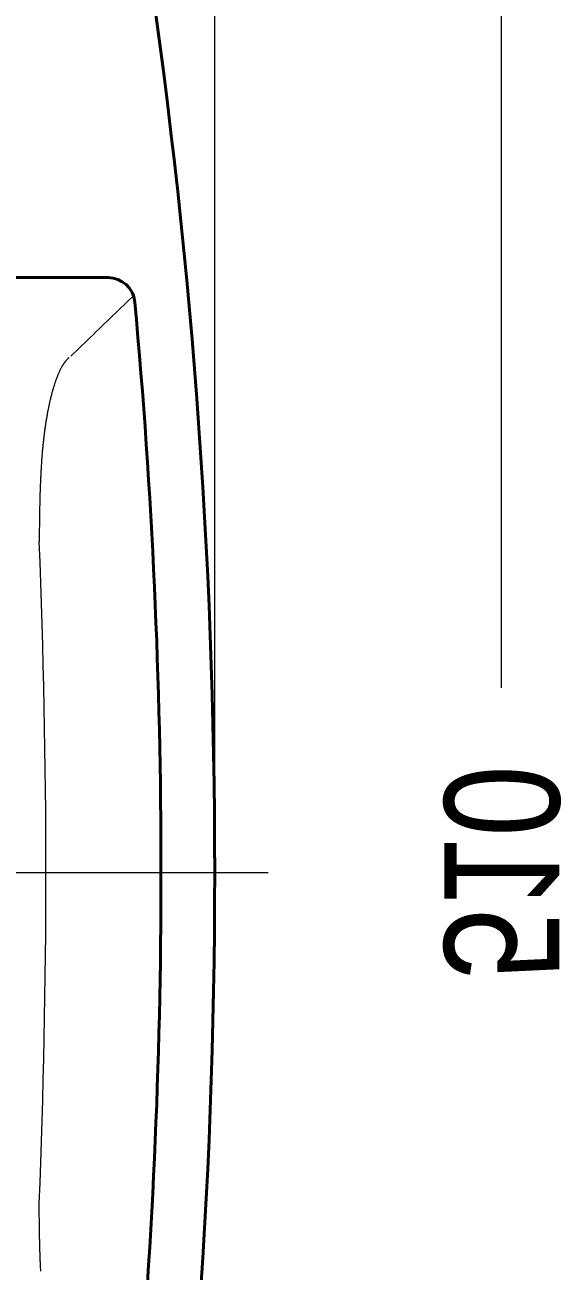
# Model space of a CAD drawing. Header units: millimetres. Extents: x 17 to 218440, y 21 to 53693.
# Drawn here: x 35768.1 to 35907.8, y 21009.9 to 21334.4 of the extents above; entities that cross this region are included whole.
import ezdxf

# ---------------------------------------------------------------- set-up
doc = ezdxf.new("R2010")
doc.units = ezdxf.units.MM
doc.header["$MEASUREMENT"] = 0
doc.linetypes.add('CENTER', pattern=[50.8, 31.75, -6.35, 6.35, -6.35])
for name, color, linetype, lineweight in [('BODY', 7, 'Continuous', 40), ('BODY2', 7, 'Continuous', 15), ('CENTER', 9, 'CENTER', 0), ('Dimensi', 252, 'Continuous', 9)]:
    doc.layers.add(name, color=color, linetype=linetype, lineweight=lineweight)
doc.styles.add('arial', font='arial.ttf', dxfattribs={"width": 0.8})

# ---------------------------------------------------------------- blocks, each defined once
blk = doc.blocks.new('A$Cbe85e2cb')
at = {"layer": 'BODY'}
for points in [[(0.00849, 0.25572, -0.075788), (0.50151, 0.25572)], [(0.10636, 0.25357, -0.045928), (0.40364, 0.25357)], [(0.40364, 0.25357, -0.387577), (0.41, 0.2466)]]:
    blk.add_lwpolyline(points, format="xyb", dxfattribs=at)
blk.add_lwpolyline([(0.41, 0.2466), (0.41, 0.11685)], dxfattribs=at)
at = {"layer": 'BODY2'}
for points in [[(0.38954, 0.23688), (0.39024, 0.23761), (0.39093, 0.23834), (0.39163, 0.23906), (0.39233, 0.23979), (0.39303, 0.24052), (0.39373, 0.24125), (0.39443, 0.24197), (0.39513, 0.2427), (0.39583, 0.24343), (0.39653, 0.24415), (0.39723, 0.24488), (0.39793, 0.2456), (0.39863, 0.24633), (0.39933, 0.24706), (0.40002, 0.24778), (0.40072, 0.24851), (0.40142, 0.24923), (0.40212, 0.24996), (0.40282, 0.25068), (0.40352, 0.25141), (0.40422, 0.25213), (0.40492, 0.25285), (0.40562, 0.25358)], [(0.15113, 0.22906), (0.15142, 0.22904), (0.15171, 0.22903), (0.152, 0.22901), (0.1523, 0.229), (0.15259, 0.22899), (0.15289, 0.22897), (0.15319, 0.22896), (0.15348, 0.22895), (0.15378, 0.22894), (0.15408, 0.22892), (0.15438, 0.22891), (0.15468, 0.2289), (0.15498, 0.22889), (0.15528, 0.22888), (0.15559, 0.22887), (0.15589, 0.22886), (0.1562, 0.22885), (0.1565, 0.22884), (0.15681, 0.22883), (0.15711, 0.22882), (0.15742, 0.22882), (0.15773, 0.22881), (0.15804, 0.2288), (0.15835, 0.22879), (0.15866, 0.22878), (0.15897, 0.22878), (0.15928, 0.22877), (0.15959, 0.22876), (0.1599, 0.22876), (0.16022, 0.22875), (0.16053, 0.22874), (0.16084, 0.22874), (0.16116, 0.22873), (0.16147, 0.22873), (0.16179, 0.22872), (0.1621, 0.22872), (0.16242, 0.22871), (0.16273, 0.22871), (0.16305, 0.2287), (0.16337, 0.2287), (0.16368, 0.22869), (0.164, 0.22869), (0.16432, 0.22868), (0.16463, 0.22868), (0.16495, 0.22868), (0.16527, 0.22867), (0.16558, 0.22867), (0.1659, 0.22867), (0.16622, 0.22867), (0.16653, 0.22866), (0.16685, 0.22866), (0.16717, 0.22866), (0.16748, 0.22866), (0.1678, 0.22866), (0.16811, 0.22866), (0.16843, 0.22865), (0.16875, 0.22865)], [(0.38922, 0.23649), (0.38913, 0.2364), (0.38904, 0.23631), (0.38896, 0.23623), (0.38889, 0.23615), (0.38882, 0.23608), (0.38874, 0.23601), (0.38867, 0.23594), (0.3886, 0.23587), (0.38852, 0.2358), (0.38845, 0.23574), (0.38838, 0.23567), (0.38831, 0.23561), (0.38824, 0.23555), (0.38817, 0.23549), (0.3881, 0.23543), (0.38803, 0.23537), (0.38795, 0.23531), (0.38787, 0.23526), (0.3878, 0.2352), (0.38772, 0.23514), (0.38763, 0.23508), (0.38755, 0.23502), (0.38746, 0.23496), (0.38737, 0.2349), (0.38728, 0.23485), (0.38719, 0.23479), (0.38709, 0.23473), (0.387, 0.23467), (0.38689, 0.23461), (0.38679, 0.23455), (0.38668, 0.23449), (0.38657, 0.23443), (0.38646, 0.23436), (0.38635, 0.2343), (0.38623, 0.23424), (0.38611, 0.23418), (0.38598, 0.23412), (0.38586, 0.23406), (0.38573, 0.23399), (0.3856, 0.23393), (0.38546, 0.23387), (0.38533, 0.23381), (0.38519, 0.23375), (0.38505, 0.23368), (0.3849, 0.23362), (0.38476, 0.23356), (0.38461, 0.2335), (0.38446, 0.23344), (0.3843, 0.23338), (0.38415, 0.23332), (0.38399, 0.23325), (0.38383, 0.23319), (0.38367, 0.23313), (0.3835, 0.23307), (0.38334, 0.23301), (0.38317, 0.23295), (0.383, 0.23289), (0.38283, 0.23283), (0.38265, 0.23277), (0.38248, 0.23272), (0.3823, 0.23266), (0.38212, 0.2326), (0.38194, 0.23254), (0.38175, 0.23248), (0.38157, 0.23243), (0.38138, 0.23237), (0.38119, 0.23231), (0.381, 0.23226), (0.38081, 0.2322), (0.38062, 0.23214), (0.38042, 0.23209), (0.38023, 0.23204), (0.38003, 0.23198), (0.37983, 0.23193), (0.37963, 0.23187), (0.37942, 0.23182), (0.37922, 0.23177), (0.37901, 0.23172), (0.37881, 0.23166), (0.3786, 0.23161), (0.37839, 0.23156), (0.37818, 0.23151), (0.37796, 0.23146), (0.37775, 0.23141), (0.37753, 0.23136), (0.37732, 0.23131), (0.3771, 0.23126), (0.37688, 0.23122), (0.37666, 0.23117), (0.37644, 0.23112), (0.37622, 0.23108), (0.37599, 0.23103), (0.37577, 0.23099), (0.37554, 0.23094), (0.37531, 0.2309), (0.37508, 0.23085), (0.37485, 0.23081), (0.37462, 0.23076), (0.37439, 0.23072), (0.37416, 0.23068), (0.37392, 0.23064), (0.37369, 0.2306), (0.37345, 0.23056), (0.37321, 0.23052), (0.37297, 0.23048), (0.37273, 0.23044), (0.37249, 0.2304), (0.37225, 0.23036), (0.37201, 0.23032), (0.37176, 0.23028), (0.37152, 0.23025), (0.37127, 0.23021), (0.37102, 0.23018), (0.37077, 0.23014), (0.37052, 0.23011), (0.37027, 0.23007), (0.37002, 0.23004), (0.36977, 0.23), (0.36951, 0.22997), (0.36926, 0.22994), (0.369, 0.22991), (0.36875, 0.22988), (0.36849, 0.22984), (0.36823, 0.22981), (0.36797, 0.22978), (0.36771, 0.22975), (0.36745, 0.22973), (0.36719, 0.2297), (0.36692, 0.22967), (0.36666, 0.22964), (0.36639, 0.22961), (0.36613, 0.22959), (0.36586, 0.22956), (0.36559, 0.22954), (0.36532, 0.22951), (0.36505, 0.22949), (0.36478, 0.22946), (0.36451, 0.22944), (0.36423, 0.22941), (0.36396, 0.22939), (0.36369, 0.22937), (0.36341, 0.22935), (0.36313, 0.22933), (0.36286, 0.22931), (0.36258, 0.22928), (0.3623, 0.22926), (0.36202, 0.22924), (0.36174, 0.22923), (0.36145, 0.22921), (0.36117, 0.22919), (0.36089, 0.22917), (0.3606, 0.22915), (0.36032, 0.22914), (0.36003, 0.22912), (0.35974, 0.2291), (0.35945, 0.22909), (0.35916, 0.22907), (0.35887, 0.22906), (0.35858, 0.22904), (0.35829, 0.22903), (0.358, 0.22901), (0.3577, 0.229), (0.35741, 0.22899), (0.35711, 0.22897), (0.35681, 0.22896), (0.35652, 0.22895), (0.35622, 0.22894), (0.35592, 0.22892), (0.35562, 0.22891), (0.35532, 0.2289), (0.35502, 0.22889), (0.35472, 0.22888), (0.35441, 0.22887), (0.35411, 0.22886), (0.3538, 0.22885), (0.3535, 0.22884), (0.35319, 0.22883), (0.35289, 0.22882), (0.35258, 0.22882), (0.35227, 0.22881), (0.35196, 0.2288), (0.35165, 0.22879), (0.35134, 0.22878), (0.35103, 0.22878), (0.35072, 0.22877), (0.35041, 0.22876), (0.3501, 0.22876), (0.34978, 0.22875), (0.34947, 0.22874), (0.34916, 0.22874), (0.34884, 0.22873), (0.34853, 0.22873), (0.34821, 0.22872), (0.3479, 0.22872), (0.34758, 0.22871), (0.34727, 0.22871), (0.34695, 0.2287), (0.34663, 0.2287), (0.34632, 0.22869), (0.346, 0.22869), (0.34568, 0.22868), (0.34537, 0.22868), (0.34505, 0.22868), (0.34473, 0.22867), (0.34442, 0.22867), (0.3441, 0.22867), (0.34378, 0.22867), (0.34347, 0.22866), (0.34315, 0.22866), (0.34283, 0.22866), (0.34252, 0.22866), (0.3422, 0.22866), (0.34189, 0.22866), (0.34157, 0.22865), (0.34125, 0.22865)]]:
    blk.add_lwpolyline(points, dxfattribs=at)
blk.add_lwpolyline([(0.16875, 0.22865, -0.020245), (0.34125, 0.22865)], format="xyb", dxfattribs=at)
at = {"layer": 'CENTER'}
blk.add_lwpolyline([(0.255, 0), (0.255, 0.28836)], dxfattribs=at)
at = {"layer": 'Dimensi'}
for points in [[(0.503, 0.34904), (0.30309, 0.34904)], [(0.265, 0.2744), (0.63173, 0.2744)]]:
    blk.add_lwpolyline(points, dxfattribs=at)
at = {"layer": 'Dimensi', "insert": (0.255, 0.34904), "char_height": 0.03, "attachment_point": 5, "style": 'arial'}
blk.add_mtext('\\A1;510', dxfattribs=at)

msp = doc.modelspace()

# ---------------------------------------------------------------- block references
at = {"xscale": -999.337880212066, "yscale": 999.337880212066, "zscale": 999.337880212066, "rotation": 270}
msp.add_blockref('A$Cbe85e2cb', (35543.32, 20858.86), dxfattribs=at)

doc.saveas('drawing.dxf')
